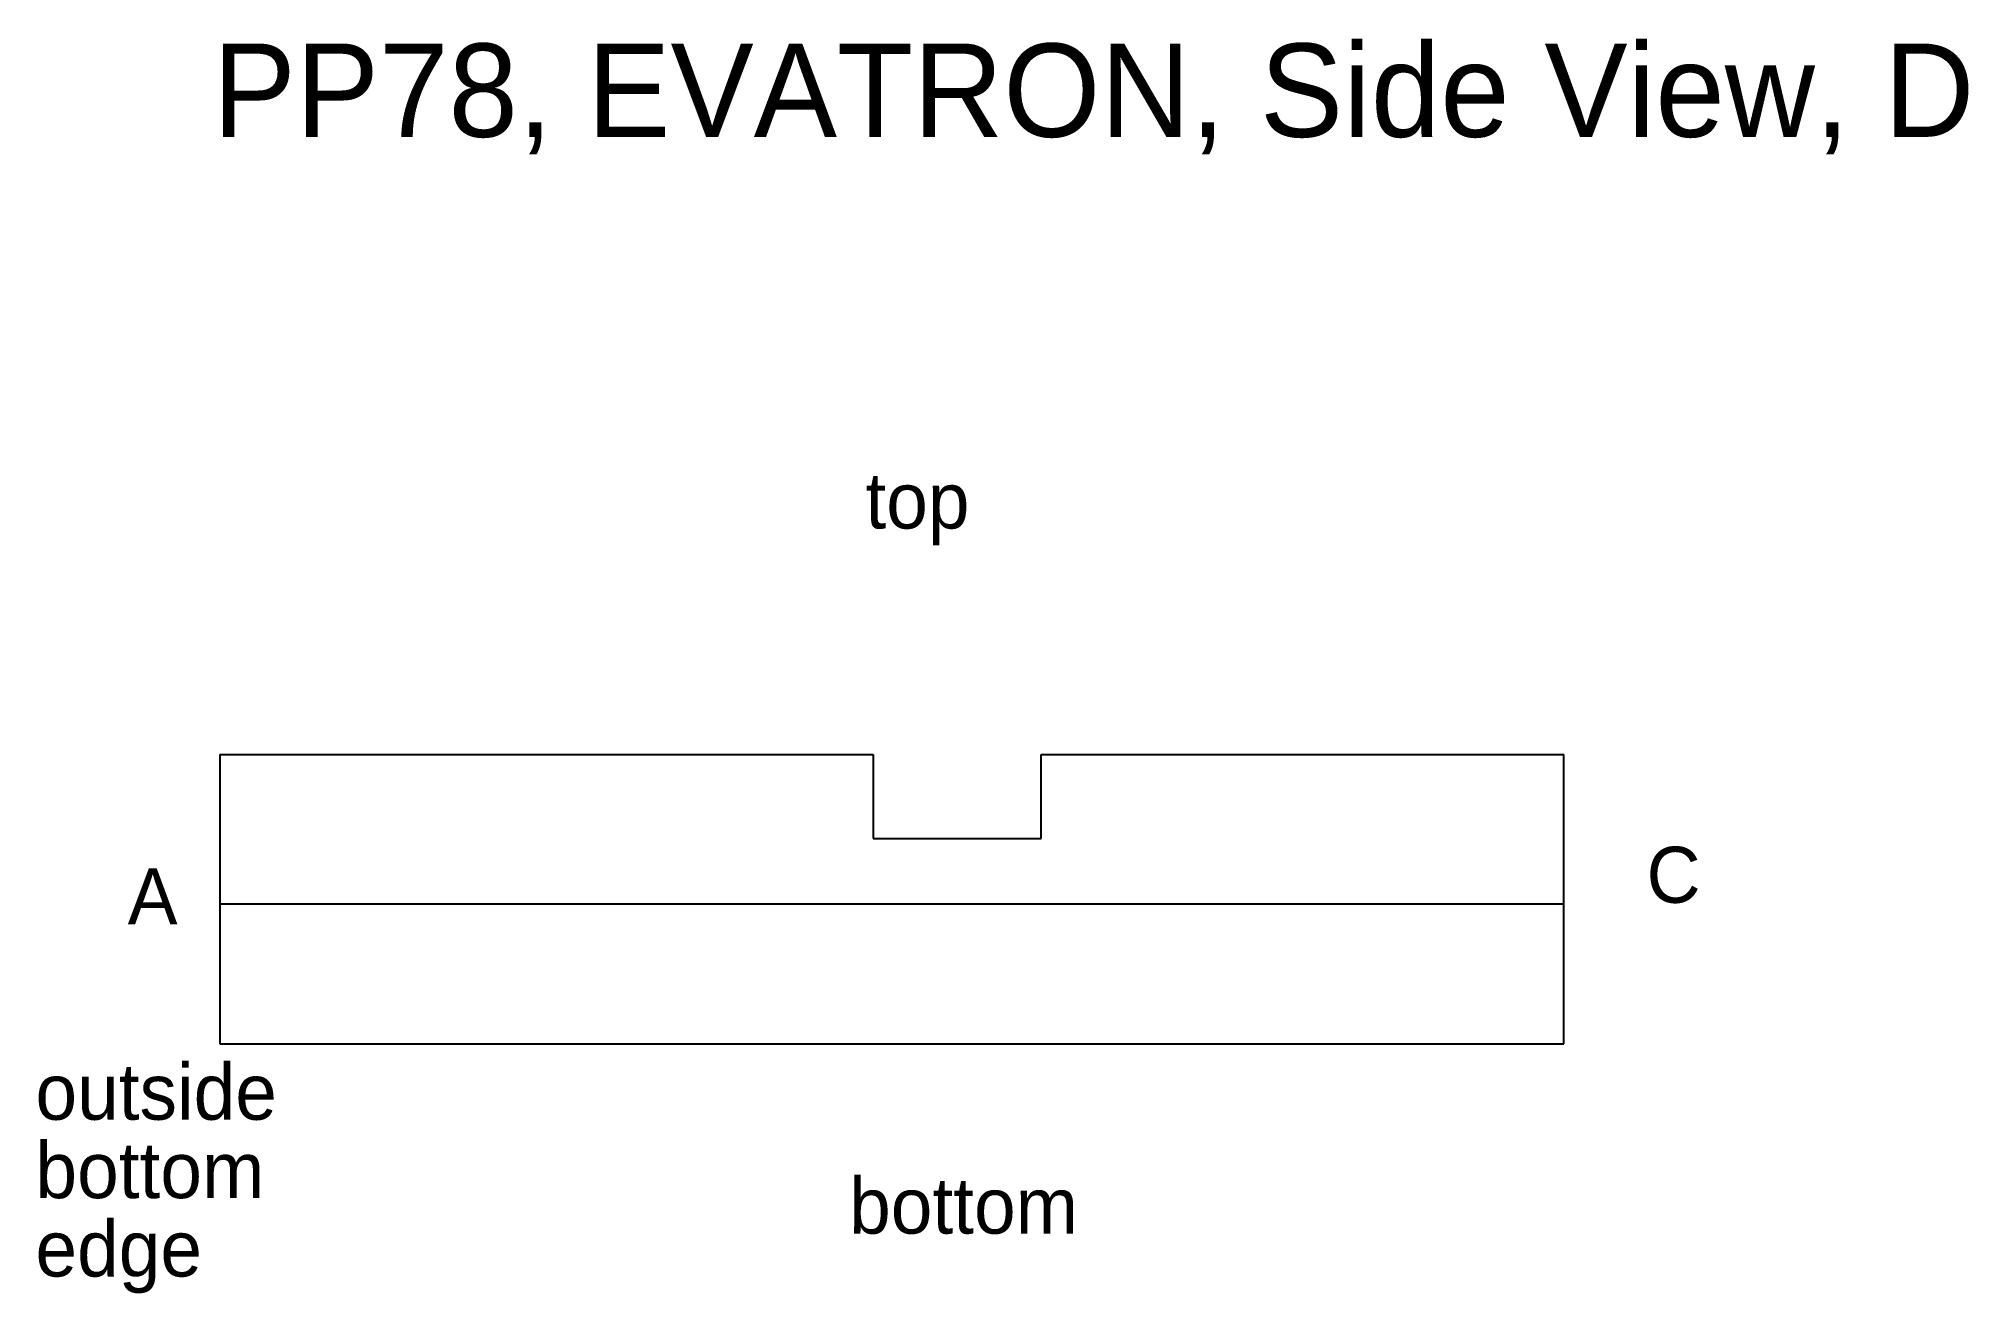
# Model space of a CAD drawing. Header units: millimetres. Extents: x -19 to 187, y -27 to 108.
import ezdxf

# ---------------------------------------------------------------- set-up
doc = ezdxf.new("R2010")
doc.units = ezdxf.units.MM
doc.layers.add('default', color=7, linetype='CONTINUOUS')

msp = doc.modelspace()

# ---------------------------------------------------------------- linework, layer by layer
at = {"layer": 'default', "color": 7, "linetype": 'CONTINUOUS'}
for p, q in [((0, 31), (0, 0)), ((0, 31), (70, 31)), ((70, 31), (70, 22)), ((88, 22), (88, 31)), ((88, 31), (144, 31)), ((144, 0), (144, 31)), ((70, 22), (88, 22)), ((0, 15), (144, 15)), ((0, 0), (144, 0))]:
    msp.add_line(p, q, dxfattribs=at)

# ---------------------------------------------------------------- texts
for s, height, p in [('PP78, EVATRON, Side View, D', 10, (-0.780552, 97.178712)), ('top', 6, (69.164384, 55.215264)), ('C', 6, (152.8591, 15.111546)), ('A', 6, (-9.880626, 12.786693)), ('outside', 6, (-19.761252, -8.136986)), ('bottom', 6, (-19.761252, -16.536986)), ('bottom', 6, (67.420744, -20.342466)), ('edge', 6, (-19.761252, -24.936986))]:
    msp.add_text(s, height=height, dxfattribs=at).set_placement(p)

doc.saveas('drawing.dxf')
